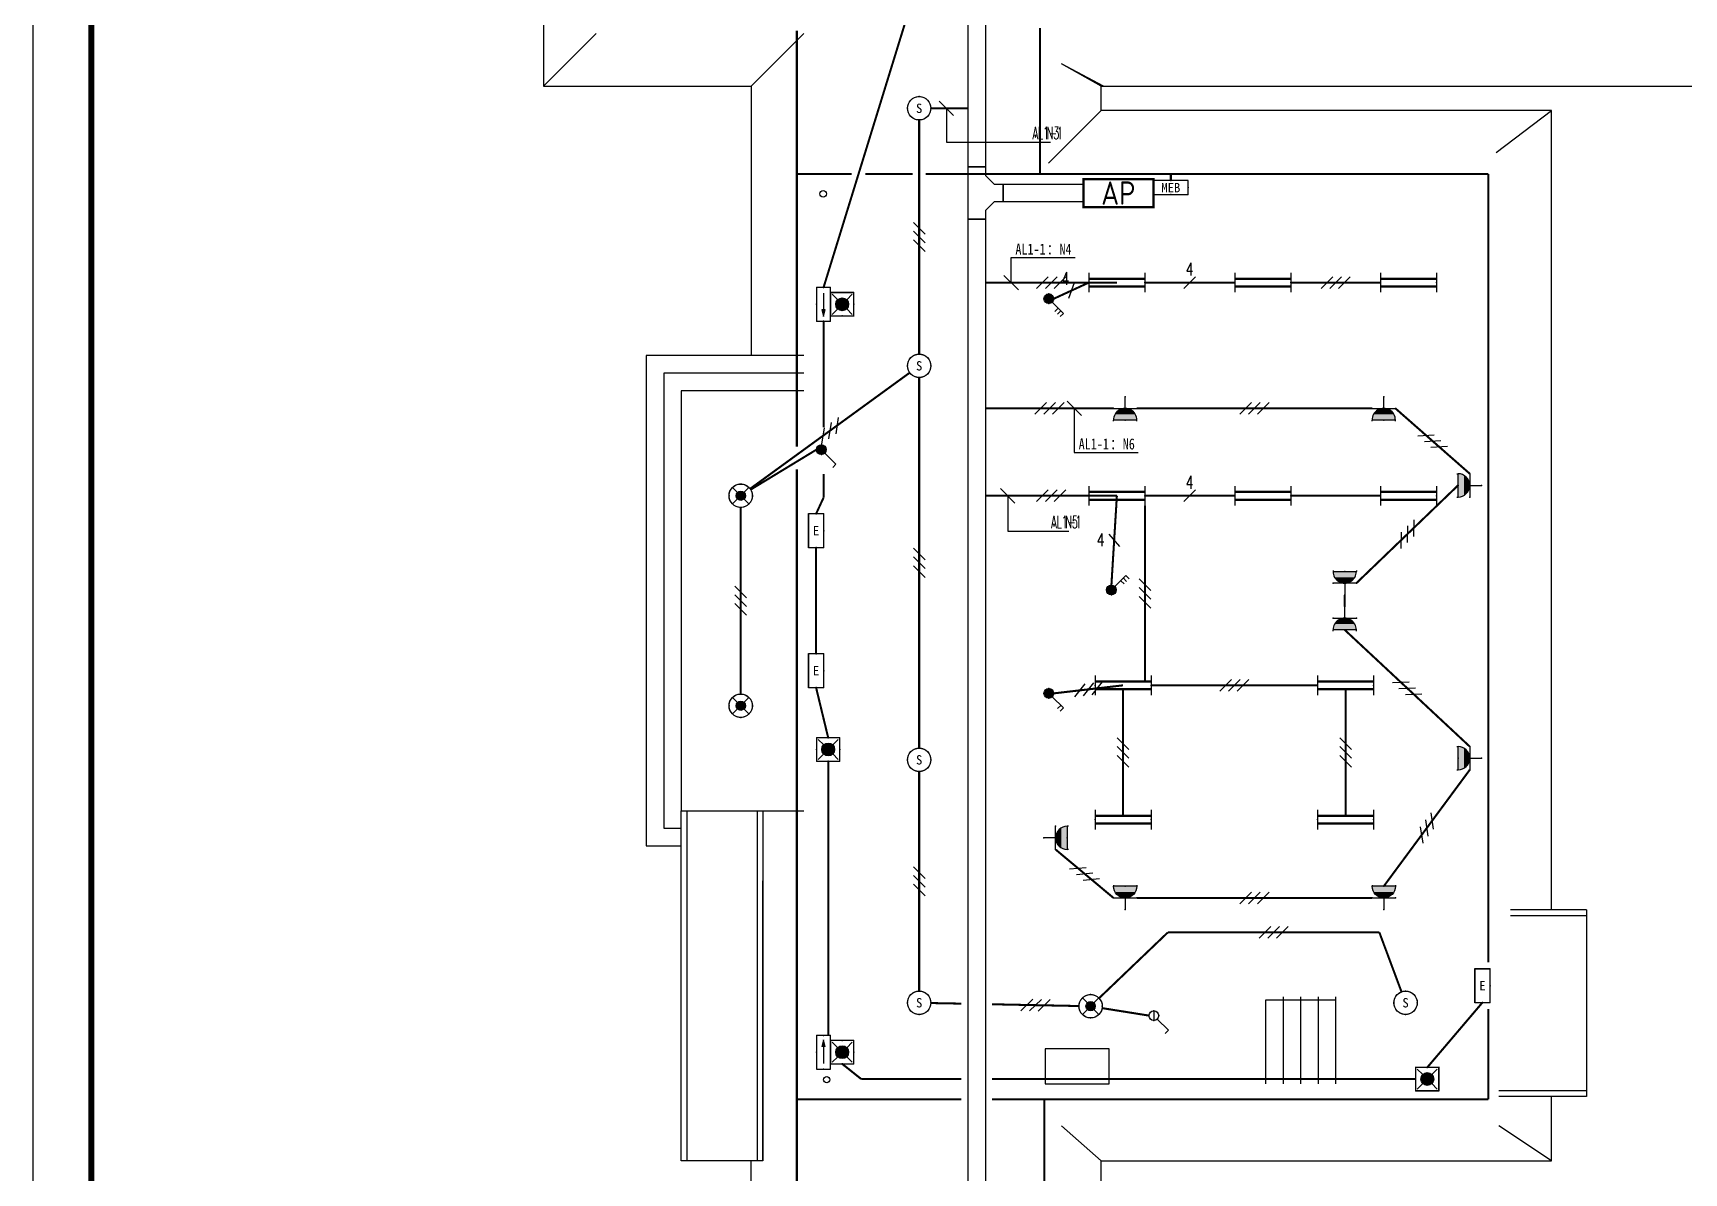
# Model space of a CAD drawing. Extents: x 552102 to 973302, y -80747 to 40012826.
# Drawn here: x 552102 to 580411, y 153502 to 173042 of the extents above; entities that cross this region are included whole.
import ezdxf
from ezdxf.enums import TextEntityAlignment as Align

# ---------------------------------------------------------------- set-up
doc = ezdxf.new("R2010")
doc.units = 0
doc.header["$LTSCALE"] = 1000
doc.header["$MEASUREMENT"] = 0
doc.linetypes.add('DASH', pattern=[0.35, 0.25, -0.1])
for name, color, linetype in [('CABLETRAY', 4, 'Continuous'), ('DIM-照明', 3, 'Continuous'), ('DIM_SYMB', 3, 'Continuous'), ('EQUIP-插座', 3, 'Continuous'), ('EQUIP-照明', 3, 'Continuous'), ('EQUIP-箱柜', 3, 'Continuous'), ('GROUND', 2, 'Continuous'), ('LVTRY', 6, 'Continuous'), ('PUB_TITLE', 7, 'Continuous'), ('STAIR', 3, 'Continuous'), ('TEL_TEXT', 7, 'Continuous'), ('WIRE-应急', 30, 'DASH'), ('WIRE-照明', 1, 'Continuous'), ('接地', 4, 'TG_接地')]:
    doc.layers.add(name, color=color, linetype=linetype)
doc.styles.add('-宋体', font='', dxfattribs={"width": 0.8})
doc.styles.add('_TCH_DIM', font='TXT', dxfattribs={"width": 0.8, "height": 2.5, "bigfont": 'TJHZF'})
doc.styles.add('_TEL_DIM', font='simhei.ttf', dxfattribs={"width": 0.8, "height": 3.5})
doc.styles.get("Standard").update_dxf_attribs({"font": 'gbenor.shx', "bigfont": 'gbcbig.shx'})
doc.styles.add('TG_LINETYPE', font='SIMPLEX', dxfattribs={"width": 0.8, "height": 3, "bigfont": 'HZTXT'})
doc.styles.get('-宋体').set_extended_font_data('SimSun')
doc.linetypes.add('TG_接地', pattern='A,0.75,0,["/",TG_LINETYPE,S=0.05,R=-8.594367,X=-0.1,Y=-0.045],0.65,-0.13,0.13,-0.13', length=2)

# ---------------------------------------------------------------- blocks, each defined once
blk = doc.blocks.new('$equip$00001160')
for p, q in [((-1.2, 0.417), (-1.2, -0.417)), ((-1.2, 0.167), (1.2, 0.167)), ((1.2, 0.417), (1.2, -0.417)), ((-1.2, -0.167), (1.2, -0.167))]:
    blk.add_line(p, q)
at = {"const_width": 0.1}
for points in [[(-1.2, 0.167), (1.2, 0.167)], [(-1.2, -0.167), (1.2, -0.167)]]:
    blk.add_lwpolyline(points, dxfattribs=at)
at = {"layer": 'EQUIP-照明'}
for p in [(-1.2, 0), (0, 0.167), (1.2, 0), (0, -0.167)]:
    blk.add_point(p, dxfattribs=at)
at = {"layer": 'EQUIP-照明', "flags": 9}
blk.add_attdef('A', (0, 0), '', height=0.00002, dxfattribs=at)
blk = doc.blocks.new('$equip$00001237')
for p, q in [((-0.5, 1.05), (-0.5, 1)), ((-0.5, 1), (0.5, 1)), ((0.5, 1.05), (0.5, 1)), ((0.5, 0.5), (-0.5, 0.5)), ((0, 0.5), (0, 0))]:
    blk.add_line(p, q)
blk.add_arc((0, 1), 0.5, 180, 0)
for p in [(0, 1), (-0.5, 0.5), (0, 0), (0.5, 0.5)]:
    blk.add_point(p)
for points in [[(0.433, 0.75), (-0.433, 0.75), (0.5, 1), (-0.5, 1)], [(0.25, 0.567), (-0.25, 0.567), (0.433, 0.75), (-0.433, 0.75)], [(0, 0.5), (0, 0.5), (0.25, 0.567), (-0.25, 0.567)]]:
    blk.add_solid(points)
at = {"flags": 9}
blk.add_attdef('A', (0, 0), '', height=0.00002, dxfattribs=at)
blk = doc.blocks.new('$equip$00002837')
at = {"const_width": 0.05}
blk.add_lwpolyline([(0.5, 0, 1), (-0.5, 0, 1), (0.5, 0, -0.854586)], format="xyb", dxfattribs=at)
blk.add_circle((0, 0), 0.5)
for p in [(-0.5, 0), (0, 0.5), (0.5, 0), (0, -0.5)]:
    blk.add_point(p)
at = {"color": 7, "style": '_TEL_DIM'}
blk.add_attdef('$TEXT$', text='', height=0.4, dxfattribs=at).set_placement((0, 0), align=Align.MIDDLE_CENTER)
at = {"color": 7, "style": '_TEL_DIM', "flags": 1}
for tag in ['A', 'REMARK']:
    blk.add_attdef(tag, text='', height=0.00002, dxfattribs=at).set_placement((0, 0), align=Align.MIDDLE_CENTER)
blk = doc.blocks.new('$equip$00002534')
for p, q in [((-0.72, 0.66), (-0.72, 0)), ((0.72, 0.66), (-0.72, 0.66)), ((-0.72, 0), (0.72, 0)), ((0.72, 0), (0.72, 0.66))]:
    blk.add_line(p, q)
at = {"const_width": 0.05}
blk.add_lwpolyline([(-0.72, 0.66), (-0.72, 0), (0.72, 0), (0.72, 0.66), (-0.72, 0.66), (-0.72, 0)], dxfattribs=at)
for p in [(-0.72, 0.33), (0, 0.66), (0, 0), (0.72, 0.33)]:
    blk.add_point(p)
at = {"color": 7, "style": '_TEL_DIM'}
blk.add_attdef('$TEXT$', text='', height=0.4, dxfattribs=at).set_placement((0, 0.33), align=Align.MIDDLE_CENTER)
at = {"color": 7, "style": '_TEL_DIM', "flags": 1}
blk.add_attdef('A', text='', height=0.00002, dxfattribs=at).set_placement((0, 0), align=Align.MIDDLE_CENTER)
blk = doc.blocks.new('$equip$00002541')
blk.add_hatch(color=256).paths.add_polyline_path([(-0.24, 0.372), (-0.528, 0.3), (-0.24, 0.228)])
for p, q in [((-0.72, 0.6), (-0.72, 0)), ((0.72, 0.6), (-0.72, 0.6)), ((-0.72, 0), (0.72, 0)), ((-0.24, 0.372), (-0.528, 0.3)), ((-0.528, 0.3), (-0.24, 0.228)), ((-0.24, 0.372), (-0.24, 0.228)), ((0.72, 0), (0.72, 0.6))]:
    blk.add_line(p, q)
at = {"color": 7}
blk.add_line((-0.48, 0.3), (0.48, 0.3), dxfattribs=at)
at = {"const_width": 0.04}
blk.add_lwpolyline([(-0.72, 0.6), (-0.72, 0), (0.72, 0), (0.72, 0.6), (-0.72, 0.6), (-0.72, 0)], dxfattribs=at)
for p in [(-0.72, 0.3), (0, 0.6), (0, 0), (0.72, 0.3)]:
    blk.add_point(p)
at = {"color": 7, "style": '_TEL_DIM', "flags": 1}
blk.add_attdef('A', text='', height=0.00002, dxfattribs=at).set_placement((0, 0), align=Align.MIDDLE_CENTER)
blk = doc.blocks.new('$equip$00002540')
blk.add_hatch(color=256).paths.add_polyline_path([(0.24, 0.372), (0.24, 0.228), (0.528, 0.3)])
for p, q in [((-0.72, 0.6), (-0.72, 0)), ((0.72, 0.6), (-0.72, 0.6)), ((-0.72, 0), (0.72, 0)), ((0.24, 0.372), (0.24, 0.228)), ((0.528, 0.3), (0.24, 0.372)), ((0.24, 0.228), (0.528, 0.3)), ((0.72, 0), (0.72, 0.6))]:
    blk.add_line(p, q)
at = {"color": 7}
blk.add_line((-0.48, 0.3), (0.48, 0.3), dxfattribs=at)
at = {"const_width": 0.05}
blk.add_lwpolyline([(-0.72, 0.6), (-0.72, 0), (0.72, 0), (0.72, 0.6), (-0.72, 0.6), (-0.72, 0)], dxfattribs=at)
for p in [(-0.72, 0.3), (0, 0.6), (0, 0), (0.72, 0.3)]:
    blk.add_point(p)
at = {"color": 7, "style": '_TEL_DIM', "flags": 1}
blk.add_attdef('A', text='', height=0.00002, dxfattribs=at).set_placement((0, 0), align=Align.MIDDLE_CENTER)
blk = doc.blocks.new('$equip$00002604')
blk.add_hatch(color=256).paths.add_polyline_path([(0.275, 0.5, 1), (-0.274, 0.5, 1)])
for p, q in [((-0.429, 0.929), (-0.194, 0.694)), ((0.194, 0.694), (0.429, 0.929)), ((-0.429, 0.071), (-0.194, 0.306)), ((0.194, 0.306), (0.429, 0.071))]:
    blk.add_line(p, q)
at = {"const_width": 0.05}
blk.add_lwpolyline([(-0.5, 1), (-0.5, 0), (0.5, 0), (0.5, 1), (-0.5, 1), (-0.5, 0)], dxfattribs=at)
blk.add_lwpolyline([(-0.5, 1), (-0.5, 0), (0.5, 0), (0.5, 1)], close=True)
blk.add_circle((0, 0.5), 0.275)
for p in [(0, 1), (-0.5, 0.5), (0, 0), (0.5, 0.5)]:
    blk.add_point(p)
at = {"color": 7, "style": '_TEL_DIM', "flags": 1}
blk.add_attdef('A', text='', height=0.000025, dxfattribs=at).set_placement((0, 0), align=Align.MIDDLE_CENTER)
blk = doc.blocks.new('$equip$00002828')
for p, q in [((0.354, 0.354), (-0.354, -0.354)), ((-0.354, 0.354), (0.354, -0.354))]:
    blk.add_line(p, q)
at = {"const_width": 0.05}
blk.add_lwpolyline([(0.5, 0, -1), (-0.5, 0, -1), (0.5, 0, 1)], format="xyb", dxfattribs=at)
for radius in [0.5, 0.2]:
    blk.add_circle((0, 0), radius)
for p in [(-0.5, 0), (0, 0.5), (0.5, 0), (0, -0.5)]:
    blk.add_point(p)
for points in [[(-0.173, 0.1), (0.173, 0.1), (-0.2, 0), (0.2, 0)], [(-0.173, -0.1), (0.173, -0.1), (-0.2, 0), (0.2, 0)], [(-0.1, 0.173), (0.1, 0.173), (-0.173, 0.1), (0.173, 0.1)], [(0, 0.2), (0, 0.2), (-0.1, 0.173), (0.1, 0.173)], [(-0.1, -0.173), (0.1, -0.173), (-0.173, -0.1), (0.173, -0.1)], [(0, -0.2), (0, -0.2), (-0.1, -0.173), (0.1, -0.173)]]:
    blk.add_solid(points)
at = {"color": 7, "style": '_TEL_DIM', "flags": 1}
for tag in ['A', 'REMARK']:
    blk.add_attdef(tag, text='', height=0.00002, dxfattribs=at).set_placement((0, 0), align=Align.MIDDLE_CENTER)
blk = doc.blocks.new('$equip$00001209')
for p, q in [((0.147, 0.356), (0.625, 0.833)), ((0.625, 0.833), (0.766, 0.692)), ((-0.208, 0.208), (0.208, 0.208))]:
    blk.add_line(p, q)
blk.add_circle((0, 0.208), 0.208)
at = {"layer": 'EQUIP-照明'}
for p in [(-0.208, 0.208), (0, 0.417), (0, 0), (0.208, 0.208)]:
    blk.add_point(p, dxfattribs=at)
at = {"layer": 'EQUIP-照明', "flags": 9}
blk.add_attdef('A', (0, 0), '', height=0.00002, dxfattribs=at)
blk = doc.blocks.new('$equip$00001962')
for p, q in [((0.147, 0.356), (0.625, 0.833)), ((0.625, 0.833), (0.766, 0.692))]:
    blk.add_line(p, q)
blk.add_circle((0, 0.208), 0.208)
for p in [(-0.208, 0.208), (0, 0.417), (0, 0), (0.208, 0.208)]:
    blk.add_point(p)
for points in [[(-0.18, 0.313), (0.18, 0.313), (-0.208, 0.208), (0.208, 0.208)], [(-0.18, 0.104), (0.18, 0.104), (-0.208, 0.208), (0.208, 0.208)], [(-0.104, 0.389), (0.104, 0.389), (-0.18, 0.313), (0.18, 0.313)], [(-0.104, 0.028), (0.104, 0.028), (-0.18, 0.104), (0.18, 0.104)], [(0, 0.417), (0, 0.417), (-0.104, 0.389), (0.104, 0.389)], [(0, 0), (0, 0), (-0.104, 0.028), (0.104, 0.028)]]:
    blk.add_solid(points)
at = {"layer": 'TEL_TEXT', "style": '_TEL_DIM', "flags": 1}
blk.add_attdef('A', text='', height=0.00002, dxfattribs=at).set_placement((0, 0), align=Align.MIDDLE_CENTER)
blk = doc.blocks.new('$equip$00001964')
for p, q in [((0.147, 0.356), (0.625, 0.833)), ((0.512, 0.72), (0.653, 0.579)), ((0.625, 0.833), (0.766, 0.692)), ((0.399, 0.607), (0.54, 0.466))]:
    blk.add_line(p, q)
blk.add_circle((0, 0.208), 0.208)
for p in [(-0.208, 0.208), (0, 0.417), (0, 0), (0.208, 0.208)]:
    blk.add_point(p)
for points in [[(-0.18, 0.313), (0.18, 0.313), (-0.208, 0.208), (0.208, 0.208)], [(-0.18, 0.104), (0.18, 0.104), (-0.208, 0.208), (0.208, 0.208)], [(-0.104, 0.389), (0.104, 0.389), (-0.18, 0.313), (0.18, 0.313)], [(-0.104, 0.028), (0.104, 0.028), (-0.18, 0.104), (0.18, 0.104)], [(0, 0.417), (0, 0.417), (-0.104, 0.389), (0.104, 0.389)], [(0, 0), (0, 0), (-0.104, 0.028), (0.104, 0.028)]]:
    blk.add_solid(points)
at = {"layer": 'TEL_TEXT', "style": '_TEL_DIM', "flags": 1}
blk.add_attdef('A', text='', height=0.00002, dxfattribs=at).set_placement((0, 0), align=Align.MIDDLE_CENTER)
blk = doc.blocks.new('$equip$00001963')
for p, q in [((0.147, 0.356), (0.625, 0.833)), ((0.512, 0.72), (0.653, 0.579)), ((0.625, 0.833), (0.766, 0.692))]:
    blk.add_line(p, q)
blk.add_circle((0, 0.208), 0.208)
for p in [(-0.208, 0.208), (0, 0.417), (0, 0), (0.208, 0.208)]:
    blk.add_point(p)
for points in [[(-0.18, 0.313), (0.18, 0.313), (-0.208, 0.208), (0.208, 0.208)], [(-0.18, 0.104), (0.18, 0.104), (-0.208, 0.208), (0.208, 0.208)], [(-0.104, 0.389), (0.104, 0.389), (-0.18, 0.313), (0.18, 0.313)], [(-0.104, 0.028), (0.104, 0.028), (-0.18, 0.104), (0.18, 0.104)], [(0, 0.417), (0, 0.417), (-0.104, 0.389), (0.104, 0.389)], [(0, 0), (0, 0), (-0.104, 0.028), (0.104, 0.028)]]:
    blk.add_solid(points)
at = {"layer": 'TEL_TEXT', "style": '_TEL_DIM', "flags": 1}
blk.add_attdef('A', text='', height=0.00002, dxfattribs=at).set_placement((0, 0), align=Align.MIDDLE_CENTER)
blk = doc.blocks.new('$TELECSYS$00000097')
for p, q in [((-0.2, 0.4), (-1, -0.4)), ((0.4, 0.4), (-0.4, -0.4)), ((1, 0.4), (0.2, -0.4))]:
    blk.add_line(p, q)
at = {"width": 0.8}
blk.add_attdef('N', text='', height=1, dxfattribs=at).set_placement((-0.02, 1.06), align=Align.MIDDLE)
blk = doc.blocks.new('$TelecSys$00000154')
blk.add_blockref('$TELECSYS$00000097', (0, 0))
at = {"style": '_TEL_DIM', "width": 0.7}
blk.add_attdef('N', text='', height=0.875, dxfattribs=at).set_placement((-0.02, 0.92), align=Align.MIDDLE)
blk = doc.blocks.new('$TELECSYS$00000095')
blk.add_line((0.4, 0.4), (-0.4, -0.4))
at = {"width": 0.8}
blk.add_attdef('N', text='', height=1, dxfattribs=at).set_placement((-0.02, 1.06), align=Align.MIDDLE)
blk = doc.blocks.new('$TelecSys$00000152')
blk.add_blockref('$TELECSYS$00000095', (0, 0))
at = {"style": '_TEL_DIM', "width": 0.7}
blk.add_attdef('N', text='', height=0.875, dxfattribs=at).set_placement((-0.02, 0.92), align=Align.MIDDLE)
blk = doc.blocks.new('$equip$00002698')
for p, q in [((-0.75, 0.6), (-0.75, 0)), ((0.75, 0.6), (-0.75, 0.6)), ((0.75, 0), (0.75, 0.6)), ((-0.75, 0), (0.75, 0))]:
    blk.add_line(p, q)
at = {"const_width": 0.05}
blk.add_lwpolyline([(-0.75, 0.6), (-0.75, 0), (0.75, 0), (0.75, 0.6), (-0.75, 0.6), (-0.75, 0)], dxfattribs=at)
for p in [(0, 0.6), (-0.75, 0.3), (0, 0), (0.75, 0.3)]:
    blk.add_point(p)
at = {"color": 7}
blk.add_attdef('$TEXT$', text='', height=0.5, dxfattribs=at).set_placement((0, 0.3), align=Align.MIDDLE_CENTER)
at = {"color": 7, "style": '_TEL_DIM', "flags": 1}
for tag in ['A', 'REMARK']:
    blk.add_attdef(tag, text='', height=0.00002, dxfattribs=at).set_placement((0, 0), align=Align.MIDDLE_CENTER)
blk = doc.blocks.new('$equip$00002907')
for p, q in [((0.75, 0.6), (-0.75, 0.6)), ((-0.75, 0.6), (-0.75, 0)), ((-0.75, 0), (0.75, 0)), ((0.75, 0), (0.75, 0.6))]:
    blk.add_line(p, q)
at = {"const_width": 0.04}
blk.add_lwpolyline([(-0.75, 0.6), (-0.75, 0), (0.75, 0), (0.75, 0.6), (-0.75, 0.6), (-0.75, 0)], dxfattribs=at)
for p in [(-0.75, 0.3), (0, 0.6), (0, 0), (0.75, 0.3)]:
    blk.add_point(p)
at = {"color": 7, "style": '_TEL_DIM'}
blk.add_attdef('$TEXT$', text='', height=0.4, dxfattribs=at).set_placement((0, 0.3), align=Align.MIDDLE_CENTER)
at = {"color": 7, "style": '_TEL_DIM', "flags": 1}
for tag in ['A', 'REMARK']:
    blk.add_attdef(tag, text='', height=0.00002, dxfattribs=at).set_placement((0, 0), align=Align.MIDDLE_CENTER)

msp = doc.modelspace()

# ---------------------------------------------------------------- linework, layer by layer
msp.add_line((574437, 156462), (573237, 156462))
at = {"color": 2}
for points in [[(565317, 167512), (562617, 167512), (562617, 159112), (563217, 159112)], [(565317, 167212), (562917, 167212), (562917, 159412), (563217, 159412)], [(565317, 166912), (563217, 166912), (563217, 159712), (565317, 159712)]]:
    msp.add_lwpolyline(points, dxfattribs=at)
for centre in [(565651, 170286), (565711, 155101)]:
    msp.add_circle(centre, 55)
at = {"layer": 'CABLETRAY'}
for p, q in [((568135, 170749), (568135, 180115)), ((568435, 180115), (568435, 170749)), ((568435, 170749), (568135, 170749)), ((568135, 169849), (568135, 170749)), ((568135, 170749), (568435, 170749)), ((568435, 170749), (568435, 170599)), ((568435, 170599), (568585, 170449)), ((568585, 170449), (568735, 170449)), ((568735, 170149), (568735, 170449)), ((568735, 170449), (570112, 170449)), ((568735, 170449), (568735, 170149)), ((570112, 170449), (570112, 170149)), ((568585, 170149), (568435, 169999)), ((568735, 170149), (568585, 170149)), ((570112, 170149), (568735, 170149)), ((568435, 169999), (568435, 169849)), ((568135, 145390), (568135, 169849)), ((568135, 169849), (568435, 169849)), ((568435, 169849), (568135, 169849)), ((568435, 169849), (568435, 145390))]:
    msp.add_line(p, q, dxfattribs=at)
at = {"layer": 'DIM-照明'}
for p, q in [((567640, 171876), (567887, 171629)), ((568751, 168888), (568999, 168641)), ((569832, 166732), (570079, 166484)), ((568691, 165234), (568939, 164986))]:
    msp.add_line(p, q, dxfattribs=at)
for points in [[(567764, 171752), (567764, 171172)], [(567764, 171172), (569546, 171172)], [(568875, 168765), (568875, 169194)], [(568875, 169194), (569972, 169194)], [(569956, 166608), (569956, 165854)], [(569956, 165854), (571053, 165854)], [(568815, 165110), (568815, 164504)], [(568815, 164504), (569865, 164504)]]:
    msp.add_lwpolyline(points, dxfattribs=at)
at = {"layer": 'DIM_SYMB'}
msp.add_lwpolyline([(564049, 157750, 0, 0, 0), (564049, 158819, 80, 0, 0), (564049, 159712, 0, 0, 0)], format="xyseb", dxfattribs=at)
at = {"layer": 'GROUND'}
for p, q in [((560857, 179212), (560857, 172132)), ((560857, 179212), (560857, 172132)), ((561757, 173032), (560857, 172132)), ((561757, 173032), (560857, 172132)), ((564417, 172132), (565317, 173032)), ((564417, 172132), (565317, 173032)), ((570417, 172132), (569737, 172512)), ((570457, 172132), (569737, 172512)), ((560857, 172132), (564417, 172132)), ((560857, 172132), (564417, 172132)), ((570417, 172132), (600617, 172132)), ((570417, 171712), (569517, 170812)), ((577188, 170992), (578137, 171712)), ((563217, 153712), (563217, 159712)), ((563217, 159712), (564417, 159712)), ((563317, 153712), (563317, 159712)), ((564517, 159712), (564517, 153712)), ((564617, 159712), (564617, 153712)), ((578737, 158012), (577437, 158012)), ((578737, 158012), (578737, 154812)), ((578137, 157912), (577437, 157912)), ((578737, 157912), (578137, 157912)), ((578737, 154912), (577237, 154912)), ((578737, 154812), (577237, 154812)), ((569737, 154312), (570417, 153712)), ((578137, 153712), (577237, 154312)), ((564617, 153712), (563217, 153712)), ((564617, 153712), (563217, 153712))]:
    msp.add_line(p, q, dxfattribs=at)
for points in [[(564417, 172132), (564417, 167512)], [(564417, 172132), (564417, 171712)], [(578137, 158012), (578137, 170512), (578137, 171712), (570417, 171712), (570417, 172132)], [(564617, 153712), (564617, 158512)], [(570417, 153292), (570417, 153712), (576637, 153712), (578137, 153712), (578137, 154812)], [(564417, 153292), (564417, 153712)], [(564417, 153292), (564417, 153712)]]:
    msp.add_lwpolyline(points, dxfattribs=at)
at = {"layer": 'LVTRY'}
msp.add_lwpolyline([(569457, 155032), (570557, 155032), (570557, 155632), (569457, 155632)], close=True, dxfattribs=at)
at = {"layer": 'PUB_TITLE', "color": 1}
msp.add_lwpolyline([(552102, 115222), (611502, 115222), (611502, 199322), (552102, 199322)], close=True, dxfattribs=at)
at = {"layer": 'PUB_TITLE', "color": 1, "const_width": 100}
msp.add_lwpolyline([(553102, 116222), (610502, 116222), (610502, 196822), (553102, 196822)], close=True, dxfattribs=at)
at = {"layer": 'STAIR'}
for p, q in [((573237, 156462), (573237, 155032)), ((573537, 156522), (573537, 155032)), ((573837, 156522), (573837, 155032)), ((574137, 156522), (574137, 155032)), ((574437, 156522), (574437, 155032))]:
    msp.add_line(p, q, dxfattribs=at)
at = {"layer": 'WIRE-应急', "linetype": 'DASH', "const_width": 35}
for points in [[(565657, 168680), (567049, 173194)], [(565657, 166284), (565657, 168104)], [(565657, 165077), (565657, 165483)], [(565529, 164800), (565657, 165077)], [(565529, 162400), (565529, 164224)], [(565737, 160962), (565529, 161824)], [(565737, 155860), (565737, 160562)], [(576009, 155312), (576955, 156424)], [(566304, 155112), (565977, 155372)], [(566304, 155112), (568022, 155112)], [(568547, 155112), (575809, 155112)]]:
    msp.add_lwpolyline(points, dxfattribs=at)
at = {"layer": 'WIRE-照明', "linetype": 'Continuous', "const_width": 35}
for points in [[(567297, 167538), (567297, 171552)], [(567497, 171752), (568135, 171752)], [(568435, 168765), (570687, 168765)], [(569603, 168487), (570207, 168765)], [(571167, 168765), (572707, 168765)], [(573667, 168765), (575207, 168765)], [(564398, 165230), (567135, 167220)], [(567297, 160784), (567297, 167138)], [(568435, 166608), (570629, 166608)], [(575063, 166608), (571029, 166608)], [(576737, 165489), (575463, 166608)], [(564408, 165216), (565537, 165902)], [(568435, 165110), (570687, 165110)], [(570593, 163579), (570687, 165110)], [(571167, 165110), (572707, 165110)], [(573667, 165110), (575207, 165110)], [(574793, 163612), (576537, 165289)], [(564237, 161712), (564237, 164912)], [(571167, 161928), (571167, 164943)], [(574593, 163212), (574593, 163412)], [(576737, 160812), (574593, 162812)], [(569603, 161723), (570793, 161861)], [(570793, 159626), (570793, 161795)], [(574129, 161861), (571273, 161861)], [(574609, 159626), (574609, 161795)], [(567297, 156620), (567297, 160384)], [(575263, 158417), (576737, 160412)], [(570629, 158217), (569637, 159046)], [(571029, 158217), (575063, 158217)], [(570381, 156498), (571562, 157627)], [(571562, 157627), (575187, 157627)], [(575567, 156608), (575187, 157627)], [(568022, 156405), (567497, 156415)], [(570037, 156364), (568547, 156394)], [(571237, 156200), (570434, 156328)]]:
    msp.add_lwpolyline(points, dxfattribs=at)
at = {"layer": '接地', "linetype": 'TG_接地', "const_width": 35}
for points in [[(565199, 165951), (565199, 173085)], [(569371, 170625), (569371, 173131)], [(565199, 170625), (566138, 170625)], [(566374, 170625), (567184, 170625)], [(567409, 170625), (569371, 170625)], [(569371, 170625), (577055, 170625)], [(571612, 170625), (571612, 170512)], [(577055, 157113), (577055, 170625)], [(565199, 152309), (565199, 165565)], [(577055, 154765), (577055, 156312)], [(565199, 154765), (568022, 154765)], [(568547, 154765), (569444, 154765)], [(569444, 154765), (577055, 154765)], [(569444, 152225), (569444, 154765)]]:
    msp.add_lwpolyline(points, dxfattribs=at)

# ---------------------------------------------------------------- block references
at = {"layer": 'DIM-照明', "xscale": 250, "yscale": 250, "zscale": 250}
for p, rotation in [((567297, 169545), 90), ((569561, 168765), 4.430519395658744e-08), ((574437, 168765), 1.626284630551802e-05), ((565767, 166225), 36.03019215938441), ((569532, 166608), 4.430554012379646e-08), ((573046, 166608), 179.9999999047409), ((576100, 166049), 138.7117105882446), ((569561, 165110), 4.430593498500622e-08), ((575665, 164451), 43.87570346210727), ((567297, 163961), 90), ((571167, 163436), 90), ((564237, 163312), 90.00000068324404), ((572701, 161861), 180), ((575665, 161812), 136.9910737701707), ((570198, 161792), 6.623722413134019), ((570793, 160710), 90.00000265843953), ((574609, 160710), 90.00000265843953), ((576000, 159415), 53.5524618626261), ((570133, 158632), 140.1279993709937), ((567297, 158502), 90), ((573046, 158217), 9.525909164473816e-08), ((569292, 156379), 178.8424835459661)]:
    msp.add_blockref('$TelecSys$00000154', p, dxfattribs=dict(at, rotation=rotation))
at = {"layer": 'DIM-照明'}
ref = msp.add_blockref('$TelecSys$00000152', (571937, 168765), dxfattribs=dict(at, xscale=250, yscale=250, zscale=250, rotation=1.626284413989649e-05))
ref.add_attrib('N', '4', dxfattribs={"layer": '0', "color": 7, "height": 219, "style": '_TCH_DIM', "width": 0.7}).set_placement((571933, 168996), align=Align.MIDDLE)
ref = msp.add_blockref('$TelecSys$00000152', (569905, 168626), dxfattribs=dict(at, xscale=250, yscale=250, zscale=250, rotation=24.73368899191339))
ref.add_attrib('N', '4', dxfattribs={"layer": '0', "color": 7, "height": 219, "style": '_TCH_DIM', "width": 0.7}).set_placement((569805, 168834), align=Align.MIDDLE)
ref = msp.add_blockref('$TelecSys$00000152', (571937, 165110), dxfattribs=dict(at, xscale=250, yscale=250, zscale=250, rotation=8.13142201175082e-06))
ref.add_attrib('N', '4', dxfattribs={"layer": '0', "color": 7, "height": 219, "style": '_TCH_DIM', "width": 0.7}).set_placement((571933, 165341), align=Align.MIDDLE)
ref = msp.add_blockref('$TelecSys$00000152', (570640, 164345), dxfattribs=dict(at, xscale=250, yscale=250, zscale=250, rotation=86.48424295756743))
ref.add_attrib('N', '4', dxfattribs={"layer": '0', "color": 7, "height": 219, "style": '_TCH_DIM', "width": 0.7}).set_placement((570409, 164355), align=Align.MIDDLE)
at = {"layer": 'DIM-照明', "xscale": 250, "yscale": 250, "zscale": 250}
msp.add_blockref('$TelecSys$00000154', (573374, 157627), dxfattribs=at)
at = {"layer": 'EQUIP-插座', "yscale": 400, "zscale": 400}
for p, xscale, rotation in [((570829, 166808), 400, 179.9999999047411), ((575263, 166808), 400, 179.9999999047411), ((576937, 165289), 400, 90), ((574593, 163412), 400, 359.9999999670246), ((574593, 163212), 400, 179.9999999670246), ((576937, 160612), 400, 90), ((569437, 159246), 400, 270.0000001755344), ((570829, 158017), -400, 9.525892075146204e-08), ((575263, 158017), -400, 9.525892075146204e-08)]:
    msp.add_blockref('$equip$00001237', p, dxfattribs=dict(at, xscale=xscale, rotation=rotation))
at = {"layer": 'EQUIP-照明', "xscale": 400, "yscale": 400, "zscale": 400}
for p in [(567297, 171752), (567297, 167338), (567297, 160584), (567297, 156420), (575637, 156420)]:
    msp.add_blockref('$equip$00002837', p, dxfattribs=at).add_auto_attribs({'$TEXT$': 'S'})
for name, p in [('$equip$00001160', (570687, 168765)), ('$equip$00001160', (573187, 168765)), ('$equip$00001160', (575687, 168765)), ('$equip$00002828', (564237, 165112)), ('$equip$00001160', (570687, 165110)), ('$equip$00001160', (573187, 165110)), ('$equip$00001160', (575687, 165110)), ('$equip$00001160', (570793, 161861)), ('$equip$00001160', (574609, 161861)), ('$equip$00002828', (564237, 161512)), ('$equip$00001160', (570793, 159559)), ('$equip$00001160', (574609, 159559)), ('$equip$00002828', (570237, 156360))]:
    msp.add_blockref(name, p, dxfattribs=at)
for name, p, rotation in [('$equip$00002540', (565537, 168392), 270.0000000317007), ('$equip$00002604', (565777, 168392), 270.0000000317007), ('$equip$00001964', (569437, 168487), 269.9999997913863), ('$equip$00001962', (565537, 165902), 270.0000000317007), ('$equip$00001964', (570593, 163412), 359.99999996881), ('$equip$00001963', (569437, 161723), 270.0000001755344), ('$equip$00002604', (565537, 160762), 270.0000000317011), ('$equip$00001209', (571237, 156200), 270), ('$equip$00002541', (565537, 155572), 270.0000000317011), ('$equip$00002604', (565777, 155572), 270.0000000316946), ('$equip$00002604', (575809, 155112), 270.0000000316946)]:
    msp.add_blockref(name, p, dxfattribs=dict(at, rotation=rotation))
at = {"layer": 'EQUIP-照明'}
ref = msp.add_blockref('$equip$00002534', (565397, 164512), dxfattribs=dict(at, xscale=400, yscale=400, zscale=400, rotation=270.0000000317007))
ref.add_attrib('$TEXT$', 'E', dxfattribs={"layer": '0', "color": 7, "height": 160, "style": '_TEL_DIM'}).set_placement((565529, 164512), align=Align.MIDDLE_CENTER)
ref = msp.add_blockref('$equip$00002534', (565397, 162112), dxfattribs=dict(at, xscale=400, yscale=400, zscale=400, rotation=270.0000000317011))
ref.add_attrib('$TEXT$', 'E', dxfattribs={"layer": '0', "color": 7, "height": 160, "style": '_TEL_DIM'}).set_placement((565529, 162112), align=Align.MIDDLE_CENTER)
ref = msp.add_blockref('$equip$00002534', (576823, 156712), dxfattribs=dict(at, xscale=400, yscale=400, zscale=400, rotation=270.0000000317011))
ref.add_attrib('$TEXT$', 'E', dxfattribs={"layer": '0', "color": 7, "height": 160, "style": '_TEL_DIM'}).set_placement((576955, 156712), align=Align.MIDDLE_CENTER)
at = {"layer": 'EQUIP-箱柜'}
ref = msp.add_blockref('$equip$00002698', (570712, 170539), dxfattribs=dict(at, xscale=800, yscale=800, zscale=800, rotation=179.9999999501934))
ref.add_attrib('$TEXT$', 'AP', dxfattribs={"layer": '0', "color": 7, "height": 400}).set_placement((570712, 170299), align=Align.MIDDLE_CENTER)
ref = msp.add_blockref('$equip$00002907', (571612, 170512), dxfattribs=dict(at, xscale=400, yscale=400, zscale=400, rotation=179.9999999501934))
ref.add_attrib('$TEXT$', 'MEB', dxfattribs={"layer": '0', "color": 7, "height": 160, "style": '_TEL_DIM'}).set_placement((571612, 170392), align=Align.MIDDLE_CENTER)

# ---------------------------------------------------------------- texts
at = {"layer": 'DIM-照明', "color": 7}
for s, height, style, width, p in [('AL1-1', 212.5, '_TCH_DIM', 0.564706, (569243, 171222)), ('：', 250, '_TCH_DIM', 0.8, (569243, 171222)), ('N3', 212.5, '_TCH_DIM', 0.564706, (569483, 171222)), ('AL1-1', 189.9, '-宋体', 0.8, (568947, 169244)), ('：', 190, '-宋体', 0.8, (569487, 169244)), ('N4', 189.9, '-宋体', 0.8, (569703, 169244)), ('AL1-1', 189.9, '-宋体', 0.8, (570032, 165904)), ('：', 190, '-宋体', 0.8, (570572, 165904)), ('N6', 189.9, '-宋体', 0.8, (570788, 165904)), ('AL1-1', 212.5, '_TCH_DIM', 0.564706, (569562, 164554)), ('：', 250, '_TCH_DIM', 0.8, (569562, 164554)), ('N5', 212.5, '_TCH_DIM', 0.564706, (569802, 164554))]:
    msp.add_text(s, height=height, dxfattribs=dict(at, style=style, width=width)).set_placement(p)

doc.saveas('drawing.dxf')
